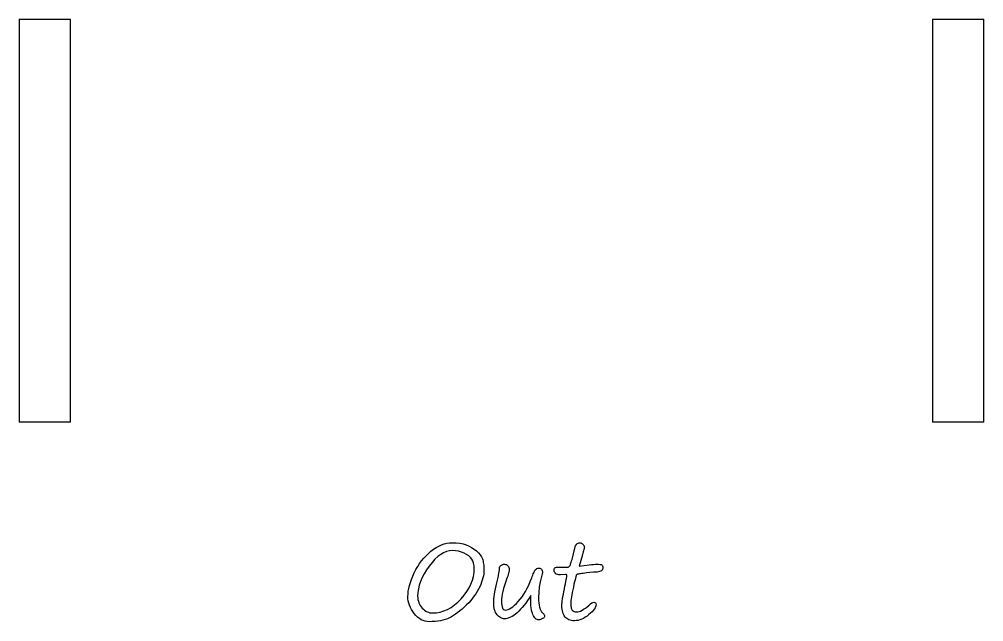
# Model space of a CAD drawing. Extents: x -1 to 642, y 135 to 438.
# Drawn here: x 616.23 to 636.26, y 325.4 to 337.92 of the extents above; entities that cross this region are included whole.
import ezdxf

# ---------------------------------------------------------------- set-up
doc = ezdxf.new("R2010")
doc.units = 0

msp = doc.modelspace()

# ---------------------------------------------------------------- linework, layer by layer
for p, q in [((616.229, 337.919), (616.229, 329.545)), ((616.229, 337.919), (617.29566, 337.919)), ((617.296, 329.545), (617.296, 337.919)), ((635.194, 337.919), (635.194, 329.545)), ((635.194, 337.919), (636.26066, 337.919)), ((636.261, 329.545), (636.261, 337.919)), ((617.296, 329.545), (616.22934, 329.545)), ((636.261, 329.545), (635.19434, 329.545)), ((624.832029, 326.907495), (624.886131, 326.943252)), ((624.886131, 326.943252), (624.940572, 326.972998)), ((624.940572, 326.972998), (624.995944, 326.997693)), ((624.995944, 326.997693), (625.051316, 327.016686)), ((625.051316, 327.016686), (625.107647, 327.0306)), ((625.107647, 327.0306), (625.164289, 327.038502)), ((625.164289, 327.038502), (625.22158, 327.041352)), ((625.22, 327.041), (625.304497, 327.03815)), ((625.304497, 327.03815), (625.381375, 327.030247)), ((625.381375, 327.030247), (625.450999, 327.016644)), ((625.450999, 327.016644), (625.513342, 326.997651)), ((625.513342, 326.997651), (625.570322, 326.973605)), ((625.570322, 326.973605), (625.624424, 326.945124)), ((625.624424, 326.945124), (625.675704, 326.911579)), ((627.740481, 326.811493), (627.768138, 326.927001)), ((627.769, 326.927), (627.776338, 326.953896)), ((627.776338, 326.953896), (627.784804, 326.97701)), ((627.784804, 326.97701), (627.795247, 326.996624)), ((627.795247, 326.996624), (627.806818, 327.012767)), ((627.806818, 327.012767), (627.820082, 327.0251)), ((627.820082, 327.0251), (627.83504, 327.033962)), ((627.83504, 327.033962), (627.851409, 327.039353)), ((627.851409, 327.039353), (627.869471, 327.041328)), ((627.869, 327.041), (627.890731, 327.038742)), ((627.890731, 327.038742), (627.90964, 327.032731)), ((627.90964, 327.032731), (627.926291, 327.022289)), ((627.926291, 327.022289), (627.94012, 327.007726)), ((627.94012, 327.007726), (627.951127, 326.991272)), ((627.951127, 326.991272), (627.959311, 326.975778)), ((627.959311, 326.975778), (627.964109, 326.960284)), ((627.963178, 326.930167), (627.959791, 326.916564)), ((627.966, 326.939989), (627.963178, 326.930167)), ((627.964109, 326.960284), (627.966931, 326.945722)), ((627.966, 326.946), (627.966, 326.939989)), ((624.630438, 326.721417), (624.677258, 326.772999)), ((624.677258, 326.772999), (624.726647, 326.821417)), ((624.726647, 326.821417), (624.778548, 326.866671)), ((624.778548, 326.866671), (624.832029, 326.907495)), ((624.922619, 326.753064), (624.862816, 326.697368)), ((624.98276, 326.798318), (624.922619, 326.753064)), ((625.042563, 326.83376), (624.98276, 326.798318)), ((625.102366, 326.858765), (625.042563, 326.83376)), ((625.162169, 326.873948), (625.102366, 326.858765)), ((625.222, 326.879), (625.162169, 326.873948)), ((625.288788, 326.875529), (625.222014, 326.878689)), ((625.352062, 326.865707), (625.288788, 326.875529)), ((625.411865, 326.849564), (625.352062, 326.865707)), ((625.468535, 326.827099), (625.411865, 326.849564)), ((625.519786, 326.800203), (625.468535, 326.827099)), ((625.563446, 326.770457), (625.519786, 326.800203)), ((625.599853, 326.738177), (625.563446, 326.770457)), ((625.628329, 326.703051), (625.599853, 326.738177)), ((625.675704, 326.911579), (625.723794, 326.87329)), ((625.723794, 326.87329), (625.766833, 326.832466)), ((625.766833, 326.832466), (625.80197, 326.791327)), ((625.80197, 326.791327), (625.829063, 326.749239)), ((625.829063, 326.749239), (625.848254, 326.706832)), ((627.709464, 326.694089), (627.740481, 326.811493)), ((627.925, 326.788), (627.857605, 326.555407)), ((627.933827, 326.821314), (627.923949, 326.787769)), ((627.942293, 326.851061), (627.933827, 326.821314)), ((627.949349, 326.876997), (627.942293, 326.851061)), ((627.955276, 326.898841), (627.949349, 326.876997)), ((627.959791, 326.916564), (627.955276, 326.898841)), ((624.467765, 326.48281), (624.504793, 326.547368)), ((624.504793, 326.547368), (624.54405, 326.608444)), ((624.54405, 326.608444), (624.586129, 326.666672)), ((624.586129, 326.666672), (624.630438, 326.721417)), ((624.742872, 326.556228), (624.686851, 326.475849)), ((624.802675, 326.631864), (624.742872, 326.556228)), ((624.862816, 326.697368), (624.802675, 326.631864)), ((625.65006, 326.663176), (625.628329, 326.703051)), ((625.665582, 326.616973), (625.65006, 326.663176)), ((625.674896, 326.563811), (625.665582, 326.616973)), ((625.678, 326.504), (625.674896, 326.563811)), ((625.848254, 326.706832), (625.855592, 326.684367)), ((625.855592, 326.684367), (625.861801, 326.660012)), ((625.861801, 326.660012), (625.867163, 326.633116)), ((625.867163, 326.633116), (625.871679, 326.604318)), ((625.871679, 326.604318), (625.875065, 326.573304)), ((625.875065, 326.573304), (625.877888, 326.540395)), ((625.877888, 326.540395), (625.877888, 326.50495)), ((626.203751, 326.506252), (626.203751, 326.531257)), ((626.204, 326.531), (626.212467, 326.546183)), ((626.212467, 326.546183), (626.222344, 326.559166)), ((626.222344, 326.559166), (626.233069, 326.570229)), ((626.233069, 326.570229), (626.245204, 326.579091)), ((626.245204, 326.579091), (626.258469, 326.586061)), ((626.258469, 326.586061), (626.27258, 326.591113)), ((626.27258, 326.591113), (626.288102, 326.594274)), ((626.288102, 326.594274), (626.304471, 326.595121)), ((626.305, 326.595), (626.327295, 326.593024)), ((626.327295, 326.593024), (626.347051, 326.587013)), ((626.347051, 326.587013), (626.364549, 326.576881)), ((626.364549, 326.576881), (626.379507, 326.562968)), ((626.379507, 326.562968), (626.391924, 326.547135)), ((626.391924, 326.547135), (626.400391, 326.530682)), ((626.400391, 326.530682), (626.405753, 326.514228)), ((627.352958, 326.520309), (627.361424, 326.526631)), ((627.361424, 326.526631), (627.372149, 326.531061)), ((627.372149, 326.531061), (627.385131, 326.533912)), ((627.385131, 326.533912), (627.399807, 326.534759)), ((627.401, 326.535), (627.62, 326.535)), ((627.62, 326.535), (627.630724, 326.536129)), ((627.630724, 326.536129), (627.641167, 326.539939)), ((627.641167, 326.539939), (627.650762, 326.546571)), ((627.650762, 326.546571), (627.659511, 326.555433)), ((627.659511, 326.555433), (627.664027, 326.562093)), ((627.664027, 326.562093), (627.669107, 326.571915)), ((627.669107, 326.571915), (627.674751, 326.584558)), ((627.674751, 326.584558), (627.680678, 326.600391)), ((627.680678, 326.600391), (627.686887, 326.619384)), ((627.686887, 326.619384), (627.693942, 326.641228)), ((627.693942, 326.641228), (627.701562, 326.666233)), ((627.701562, 326.666233), (627.709464, 326.694089)), ((627.857, 326.555), (627.964583, 326.567333)), ((627.964583, 326.567333), (628.065223, 326.581585)), ((628.065, 326.582), (628.11151, 326.588011)), ((628.11151, 326.588011), (628.153589, 326.592442)), ((628.153589, 326.592442), (628.191887, 326.594982)), ((628.191887, 326.594982), (628.226064, 326.595829)), ((628.226, 326.595), (628.263028, 326.594153)), ((628.263028, 326.594153), (628.292774, 326.591303)), ((628.292774, 326.591303), (628.314505, 326.586562)), ((628.314505, 326.586562), (628.32918, 326.579901)), ((628.32918, 326.579901), (628.338776, 326.571039)), ((628.338776, 326.571039), (628.345549, 326.559327)), ((628.345549, 326.559327), (628.349783, 326.544764)), ((628.351, 326.528), (628.348178, 326.507426)), ((628.349783, 326.544764), (628.349783, 326.527351)), ((624.376071, 326.280911), (624.4026, 326.347366)), ((624.4026, 326.347366), (624.433588, 326.415404)), ((624.433588, 326.415404), (624.467765, 326.48281)), ((624.638139, 326.396104), (624.596991, 326.317305)), ((624.686851, 326.475849), (624.638139, 326.396104)), ((625.639991, 326.261165), (625.661158, 326.341229)), ((625.661158, 326.341229), (625.673858, 326.422241)), ((625.673858, 326.422241), (625.678091, 326.50452)), ((625.868711, 326.352179), (625.858833, 326.310404)), ((625.875767, 326.392367), (625.868711, 326.352179)), ((625.88, 326.430975), (625.875767, 326.392367)), ((625.877888, 326.50495), (625.877888, 326.467609)), ((625.88, 326.468), (625.88, 326.430975)), ((626.173271, 326.316695), (626.182867, 326.362898)), ((626.182867, 326.362898), (626.190487, 326.405301)), ((626.190487, 326.405301), (626.196413, 326.442961)), ((626.196413, 326.442961), (626.200929, 326.476822)), ((626.200929, 326.476822), (626.203751, 326.506252)), ((626.375956, 326.349269), (626.364667, 326.317623)), ((626.385833, 326.379015), (626.375956, 326.349269)), ((626.393736, 326.40687), (626.385833, 326.379015)), ((626.399662, 326.432496), (626.393736, 326.40687)), ((626.404178, 326.456231), (626.399662, 326.432496)), ((626.407, 326.478075), (626.404178, 326.456231)), ((626.405753, 326.514228), (626.408575, 326.497125)), ((626.407, 326.498), (626.407, 326.478075)), ((626.873, 326.312), (626.884007, 326.342065)), ((626.884007, 326.342065), (626.894449, 326.369582)), ((626.894449, 326.369582), (626.904327, 326.394276)), ((626.904327, 326.394276), (626.913922, 326.41612)), ((626.913922, 326.41612), (626.922671, 326.435424)), ((626.922671, 326.435424), (626.930856, 326.451878)), ((626.930856, 326.451878), (626.938758, 326.465481)), ((626.938758, 326.465481), (626.946096, 326.476233)), ((626.946096, 326.476233), (626.961618, 326.492997)), ((626.961618, 326.492997), (626.97968, 326.50471)), ((626.97968, 326.50471), (627, 326.511991)), ((627, 326.511991), (627.02286, 326.514249)), ((627.023, 326.514), (627.040216, 326.512307)), ((627.040216, 326.512307), (627.054891, 326.507876)), ((627.076, 326.342), (627.049189, 326.227759)), ((627.054891, 326.507876), (627.067591, 326.500594)), ((627.067591, 326.500594), (627.077751, 326.490152)), ((627.085122, 326.37153), (627.076656, 326.3421)), ((627.077751, 326.490152), (627.085653, 326.476549)), ((627.091613, 326.393995), (627.085122, 326.37153)), ((627.085653, 326.476549), (627.091298, 326.460406)), ((627.091298, 326.460406), (627.094402, 326.441102)), ((627.095, 326.409828), (627.091613, 326.393995)), ((627.094402, 326.441102), (627.094402, 326.418637)), ((627.095, 326.419), (627.095, 326.409828)), ((627.340799, 326.452248), (627.337976, 326.476293)), ((627.338, 326.489914), (627.340822, 326.501626)), ((627.338, 326.476), (627.338, 326.489914)), ((627.346725, 326.431053), (627.340799, 326.452248)), ((627.340822, 326.501626), (627.345902, 326.511757)), ((627.345902, 326.511757), (627.352958, 326.520309)), ((627.357167, 326.41333), (627.346725, 326.431053)), ((627.371279, 326.399077), (627.357167, 326.41333)), ((627.389905, 326.387676), (627.371279, 326.399077)), ((627.412483, 326.379435), (627.389905, 326.387676)), ((627.439294, 326.374693), (627.412483, 326.379435)), ((627.47, 326.373), (627.439294, 326.374693)), ((627.577, 326.382), (627.470038, 326.372179)), ((627.58676, 326.381494), (627.576036, 326.382341)), ((627.594662, 326.378333), (627.58676, 326.381494)), ((627.599178, 326.373281), (627.594662, 326.378333)), ((627.59518, 326.303887), (627.598849, 326.330472)), ((627.598849, 326.330472), (627.601671, 326.351046)), ((627.602, 326.366), (627.599178, 326.373281)), ((627.601671, 326.351046), (627.601671, 326.365919)), ((627.788153, 326.335887), (627.780816, 326.307406)), ((627.79408, 326.357082), (627.788153, 326.335887)), ((627.798878, 326.370685), (627.79408, 326.357082)), ((627.801982, 326.377346), (627.798878, 326.370685)), ((627.806498, 326.380196), (627.801982, 326.377346)), ((627.814682, 326.383357), (627.806498, 326.380196)), ((627.826818, 326.386828), (627.814682, 326.383357)), ((627.84234, 326.3903), (627.826818, 326.386828)), ((627.862095, 326.393771), (627.84234, 326.3903)), ((627.885238, 326.397553), (627.862095, 326.393771)), ((627.912613, 326.401673), (627.885238, 326.397553)), ((627.943291, 326.405794), (627.912613, 326.401673)), ((628.010403, 326.414006), (627.943291, 326.405794)), ((628.080648, 326.421288), (628.010403, 326.414006)), ((628.153744, 326.42761), (628.080648, 326.421288)), ((628.23, 326.433), (628.153744, 326.42761)), ((628.257302, 326.43687), (628.228798, 326.43371)), ((628.281856, 326.442571), (628.257302, 326.43687)), ((628.302458, 326.450474), (628.281856, 326.442571)), ((628.319673, 326.461226), (628.302458, 326.450474)), ((628.332938, 326.474209), (628.319673, 326.461226)), ((628.342533, 326.489703), (628.332938, 326.474209)), ((628.348178, 326.507426), (628.342533, 326.489703)), ((624.320191, 326.093569), (624.334584, 326.154013)), ((624.334584, 326.154013), (624.353211, 326.216672)), ((624.353211, 326.216672), (624.376071, 326.280911)), ((624.536878, 326.161293), (624.518251, 326.08408)), ((624.563125, 326.238825), (624.536878, 326.161293)), ((624.596991, 326.317305), (624.563125, 326.238825)), ((625.572258, 326.104521), (625.610556, 326.182369)), ((625.610556, 326.182369), (625.639991, 326.261165)), ((625.792511, 326.128126), (625.769087, 326.079711)), ((625.813113, 326.175912), (625.792511, 326.128126)), ((625.831176, 326.22243), (625.813113, 326.175912)), ((625.846416, 326.26705), (625.831176, 326.22243)), ((625.858833, 326.310404), (625.846416, 326.26705)), ((626.119407, 326.083126), (626.132671, 326.14515)), ((626.132671, 326.14515), (626.148193, 326.211292)), ((626.149, 326.211), (626.161982, 326.266062)), ((626.161982, 326.266062), (626.173271, 326.316695)), ((626.304433, 326.152938), (626.286371, 326.09123)), ((626.325882, 326.216861), (626.304433, 326.152938)), ((626.351, 326.283), (626.325882, 326.216861)), ((626.364667, 326.317623), (626.351684, 326.283762)), ((626.779712, 326.095569), (626.812309, 326.163607)), ((626.812309, 326.163607), (626.843325, 326.236076)), ((626.843325, 326.236076), (626.873071, 326.312657)), ((627.049189, 326.227759), (627.03028, 326.116682)), ((627.552, 326.083), (627.563853, 326.139013)), ((627.563853, 326.139013), (627.574013, 326.189014)), ((627.574013, 326.189014), (627.58248, 326.233317)), ((627.58248, 326.233317), (627.589818, 326.271609)), ((627.589818, 326.271609), (627.59518, 326.303887)), ((627.750053, 326.177976), (627.737071, 326.120067)), ((627.761907, 326.228293), (627.750053, 326.177976)), ((627.772067, 326.271648), (627.761907, 326.228293)), ((627.780816, 326.307406), (627.772067, 326.271648)), ((624.30281, 325.877594), (624.299988, 325.923164)), ((624.301, 325.923), (624.303822, 325.978064)), ((624.303822, 325.978064), (624.309749, 326.034709)), ((624.309749, 326.034709), (624.320191, 326.093569)), ((624.503, 325.932), (624.505822, 325.895924)), ((624.507245, 326.007812), (624.503294, 325.932179)), ((624.518251, 326.08408), (624.507245, 326.007812)), ((625.407723, 325.877939), (625.470997, 325.952304)), ((625.470997, 325.952304), (625.526058, 326.027937)), ((625.526058, 326.027937), (625.572258, 326.104521)), ((625.679905, 325.936356), (625.644147, 325.888886)), ((625.712812, 325.983823), (625.679905, 325.936356)), ((625.742558, 326.031609), (625.712812, 325.983823)), ((625.769087, 326.079711), (625.742558, 326.031609)), ((626.086104, 325.87648), (626.091184, 325.921735)), ((626.091184, 325.921735), (626.098522, 325.971417)), ((626.098522, 325.971417), (626.108118, 326.025214)), ((626.108118, 326.025214), (626.119407, 326.083126)), ((626.251658, 325.920977), (626.246578, 325.869076)), ((626.259842, 325.975406), (626.251658, 325.920977)), ((626.271413, 326.032051), (626.259842, 325.975406)), ((626.286371, 326.09123), (626.271413, 326.032051)), ((626.673089, 325.917405), (626.710116, 325.97247)), ((626.710116, 325.97247), (626.745535, 326.031962)), ((626.745535, 326.031962), (626.779712, 326.095569)), ((626.852, 325.949), (626.817513, 325.892355)), ((626.851, 325.931413), (626.851, 325.949137)), ((626.851, 325.914), (626.851, 325.931413)), ((627.018427, 326.009088), (627.014476, 325.904341)), ((627.03028, 326.116682), (627.018427, 326.009088)), ((627.5137, 325.876987), (627.520756, 325.922555)), ((627.520756, 325.922555), (627.529504, 325.971924)), ((627.529504, 325.971924), (627.539947, 326.025405)), ((627.539947, 326.025405), (627.552082, 326.082682)), ((627.703769, 325.95994), (627.695867, 325.917217)), ((627.713082, 326.008039), (627.703769, 325.95994)), ((627.724089, 326.061204), (627.713082, 326.008039)), ((627.737071, 326.120067), (627.724089, 326.061204)), ((624.308737, 325.832659), (624.30281, 325.877594)), ((624.319179, 325.788039), (624.308737, 325.832659)), ((624.334137, 325.743736), (624.319179, 325.788039)), ((624.352763, 325.699746), (624.334137, 325.743736)), ((624.505822, 325.895924), (624.510338, 325.861114)), ((624.510338, 325.861114), (624.517676, 325.827885)), ((624.517676, 325.827885), (624.527836, 325.795924)), ((624.527836, 325.795924), (624.5411, 325.765545)), ((624.5411, 325.765545), (624.557187, 325.736748)), ((624.557187, 325.736748), (624.576096, 325.709231)), ((625.19758, 325.698192), (625.269434, 325.748825)), ((625.269434, 325.748825), (625.339369, 325.80895)), ((625.339369, 325.80895), (625.407723, 325.877939)), ((625.518191, 325.749014), (625.471992, 325.704392)), ((625.563121, 325.795217), (625.518191, 325.749014)), ((625.6052, 325.842052), (625.563121, 325.795217)), ((625.644147, 325.888886), (625.6052, 325.842052)), ((626.083, 325.835025), (626.086104, 325.87648)), ((626.083, 325.798), (626.083, 325.835025)), ((626.083407, 325.755784), (626.083407, 325.797239)), ((626.086794, 325.717176), (626.083407, 325.755784)), ((626.246578, 325.869076), (626.243756, 325.819394)), ((626.245, 325.82), (626.245, 325.778544)), ((626.245, 325.778544), (626.248951, 325.742784)), ((626.248951, 325.742784), (626.255724, 325.712722)), ((626.48067, 325.712975), (626.516738, 325.743353)), ((626.516738, 325.743353), (626.554725, 325.779114)), ((626.554725, 325.779114), (626.594603, 325.820569)), ((626.594603, 325.820569), (626.634481, 325.866772)), ((626.634481, 325.866772), (626.673089, 325.917405)), ((626.712441, 325.74267), (626.676994, 325.699315)), ((626.747578, 325.789189), (626.712441, 325.74267)), ((626.782686, 325.83919), (626.747578, 325.789189)), ((626.817513, 325.892355), (626.782686, 325.83919)), ((626.851, 325.879), (626.851, 325.914)), ((626.851207, 325.826224), (626.851207, 325.878754)), ((626.854029, 325.777171), (626.851207, 325.826224)), ((626.857416, 325.731604), (626.854029, 325.777171)), ((626.862496, 325.688881), (626.857416, 325.731604)), ((627.014, 325.905), (627.014, 325.845824)), ((627.014, 325.845824), (627.017951, 325.792343)), ((627.017951, 325.792343), (627.024724, 325.743925)), ((627.024724, 325.743925), (627.033473, 325.701202)), ((627.501, 325.763062), (627.503822, 325.797239)), ((627.501, 325.733), (627.501, 325.763062)), ((627.501303, 325.695532), (627.501303, 325.733507)), ((627.503822, 325.797239), (627.508056, 325.835215)), ((627.508056, 325.835215), (627.5137, 325.876987)), ((627.685707, 325.84823), (627.682885, 325.821645)), ((627.682885, 325.821645), (627.682885, 325.80045)), ((627.683, 325.801), (627.683, 325.772518)), ((627.683, 325.772518), (627.683, 325.746582)), ((627.683, 325.746582), (627.685822, 325.722847)), ((627.68994, 325.879876), (627.685707, 325.84823)), ((627.685822, 325.722847), (627.689209, 325.701963)), ((627.695867, 325.917217), (627.68994, 325.879876)), ((628.024972, 325.713202), (628.065161, 325.746747)), ((628.065, 325.747), (628.095085, 325.772626)), ((628.095085, 325.772626), (628.121332, 325.791309)), ((628.121332, 325.791309), (628.144192, 325.802062)), ((628.144192, 325.802062), (628.1631, 325.805872)), ((628.163, 325.806), (628.18332, 325.802839)), ((628.18332, 325.802839), (628.197995, 325.793356)), ((628.197995, 325.793356), (628.206462, 325.777213)), ((628.206178, 325.734116), (628.199122, 325.711961)), ((628.209, 325.755), (628.206178, 325.734116)), ((628.206462, 325.777213), (628.209284, 325.755059)), ((624.375906, 325.656394), (624.352763, 325.699746)), ((624.402999, 325.613355), (624.375906, 325.656394)), ((624.434325, 325.570632), (624.402999, 325.613355)), ((624.468503, 325.53076), (624.434325, 325.570632)), ((624.503611, 325.496583), (624.468503, 325.53076)), ((624.576096, 325.709231), (624.598391, 325.683295)), ((624.598391, 325.683295), (624.62238, 325.65956)), ((624.62238, 325.65956), (624.647215, 325.639296)), ((624.647215, 325.639296), (624.67318, 325.621883)), ((624.67318, 325.621883), (624.699991, 325.60797)), ((624.699991, 325.60797), (624.727366, 325.596907)), ((624.727366, 325.596907), (624.755843, 325.589004)), ((624.755843, 325.589004), (624.785589, 325.584263)), ((624.785589, 325.584263), (624.815984, 325.58257)), ((624.815, 325.583), (624.894728, 325.587741)), ((624.894728, 325.587741), (624.972903, 325.601344)), ((624.972903, 325.601344), (625.049498, 325.624458)), ((625.049498, 325.624458), (625.124485, 325.656736)), ((625.124485, 325.656736), (625.19758, 325.698192)), ((625.249516, 325.529711), (625.207098, 325.504706)), ((625.292865, 325.55819), (625.249516, 325.529711)), ((625.336864, 325.590151), (625.292865, 325.55819)), ((625.381173, 325.624963), (625.336864, 325.590151)), ((625.426102, 325.662937), (625.381173, 325.624963)), ((625.471992, 325.704392), (625.426102, 325.662937)), ((626.092438, 325.681099), (626.086794, 325.717176)), ((626.10034, 325.64787), (626.092438, 325.681099)), ((626.110782, 325.617492), (626.10034, 325.64787)), ((626.123482, 325.589975), (626.110782, 325.617492)), ((626.13844, 325.565281), (626.123482, 325.589975)), ((626.155938, 325.543127), (626.13844, 325.565281)), ((626.174282, 325.523823), (626.155938, 325.543127)), ((626.192627, 325.507059), (626.174282, 325.523823)), ((626.255724, 325.712722), (626.264473, 325.687717)), ((626.264473, 325.687717), (626.276044, 325.668413)), ((626.276044, 325.668413), (626.289873, 325.65481)), ((626.289873, 325.65481), (626.306524, 325.646597)), ((626.306524, 325.646597), (626.325716, 325.643747)), ((626.327, 325.644), (626.354093, 325.64685)), ((626.354093, 325.64685), (626.38288, 325.655063)), ((626.38288, 325.655063), (626.413896, 325.668666)), ((626.413896, 325.668666), (626.446493, 325.688281)), ((626.446493, 325.688281), (626.48067, 325.712975)), ((626.498827, 325.533191), (626.46434, 325.511037)), ((626.533964, 325.559127), (626.498827, 325.533191)), ((626.569722, 325.588873), (626.533964, 325.559127)), ((626.60579, 325.622418), (626.569722, 325.588873)), ((626.641547, 325.659127), (626.60579, 325.622418)), ((626.676994, 325.699315), (626.641547, 325.659127)), ((626.869269, 325.649641), (626.862496, 325.688881)), ((626.877171, 325.613881), (626.869269, 325.649641)), ((626.886202, 325.581287), (626.877171, 325.613881)), ((626.896927, 325.551857), (626.886202, 325.581287)), ((626.909062, 325.525921), (626.896927, 325.551857)), ((626.922044, 325.503456), (626.909062, 325.525921)), ((627.033473, 325.701202), (627.045327, 325.663861)), ((627.045327, 325.663861), (627.059156, 325.632215)), ((627.059156, 325.632215), (627.076089, 325.60563)), ((627.076089, 325.60563), (627.09528, 325.584746)), ((627.097, 325.584), (627.115627, 325.565006)), ((627.115627, 325.565006), (627.128891, 325.548242)), ((627.128891, 325.548242), (627.137076, 325.533059)), ((627.139, 325.52), (627.136178, 325.505437)), ((627.137076, 325.533059), (627.139898, 325.519766)), ((627.504408, 325.660087), (627.501303, 325.695532)), ((627.509488, 325.627177), (627.504408, 325.660087)), ((627.516543, 325.596796), (627.509488, 325.627177)), ((627.525857, 325.56863), (627.516543, 325.596796)), ((627.536863, 325.543005), (627.525857, 325.56863)), ((627.549845, 325.519891), (627.536863, 325.543005)), ((627.689209, 325.701963), (627.693442, 325.683308)), ((627.693442, 325.683308), (627.698804, 325.667165)), ((627.698804, 325.667165), (627.705013, 325.653562)), ((627.705013, 325.653562), (627.712351, 325.642498)), ((627.712351, 325.642498), (627.730131, 325.625396)), ((627.730131, 325.625396), (627.75158, 325.613063)), ((627.75158, 325.613063), (627.77698, 325.605781)), ((627.77698, 325.605781), (627.806416, 325.603241)), ((627.808, 325.603), (627.832271, 325.605258)), ((627.832271, 325.605258), (627.858518, 325.611918)), ((627.858518, 325.611918), (627.887333, 325.62332)), ((627.887333, 325.62332), (627.918349, 325.639153)), ((627.918349, 325.639153), (627.951566, 325.659078)), ((627.951566, 325.659078), (627.987324, 325.683772)), ((627.987324, 325.683772), (628.024972, 325.713202)), ((628.060608, 325.548027), (628.02358, 325.518281)), ((628.095095, 325.57904), (628.060608, 325.548027)), ((628.12518, 325.60847), (628.095095, 325.57904)), ((628.150862, 325.636636), (628.12518, 325.60847)), ((628.171464, 325.663221), (628.150862, 325.636636)), ((628.187551, 325.688226), (628.171464, 325.663221)), ((628.199122, 325.711961), (628.187551, 325.688226)), ((624.540018, 325.467153), (624.503611, 325.496583)), ((624.577666, 325.443418), (624.540018, 325.467153)), ((624.616584, 325.424735), (624.577666, 325.443418)), ((624.656462, 325.411753), (624.616584, 325.424735)), ((624.69761, 325.40354), (624.656462, 325.411753)), ((624.74, 325.401), (624.69761, 325.40354)), ((624.803634, 325.402175), (624.740642, 325.401046)), ((624.863747, 325.405985), (624.803634, 325.402175)), ((624.921348, 325.412306), (624.863747, 325.405985)), ((624.975789, 325.421479), (624.921348, 325.412306)), ((625.027351, 325.43288), (624.975789, 325.421479)), ((625.076091, 325.446794), (625.027351, 325.43288)), ((625.12198, 325.463558), (625.076091, 325.446794)), ((625.165019, 325.482551), (625.12198, 325.463558)), ((625.207098, 325.504706), (625.165019, 325.482551)), ((626.210971, 325.493145), (626.192627, 325.507059)), ((626.229033, 325.481433), (626.210971, 325.493145)), ((626.247096, 325.472571), (626.229033, 325.481433)), ((626.265158, 325.465939), (626.247096, 325.472571)), ((626.28322, 325.462129), (626.265158, 325.465939)), ((626.301, 325.461), (626.28322, 325.462129)), ((626.332683, 325.463256), (626.301357, 325.461281)), ((626.364659, 325.469268), (626.332683, 325.463256)), ((626.397256, 325.4794), (626.364659, 325.469268)), ((626.430473, 325.493313), (626.397256, 325.4794)), ((626.46434, 325.511037), (626.430473, 325.493313)), ((626.935591, 325.484462), (626.922044, 325.503456)), ((626.950549, 325.468968), (626.935591, 325.484462)), ((626.966071, 325.456635), (626.950549, 325.468968)), ((626.98244, 325.448084), (626.966071, 325.456635)), ((626.999656, 325.442693), (626.98244, 325.448084)), ((627.018, 325.441), (626.999656, 325.442693)), ((627.035424, 325.442502), (627.017362, 325.440808)), ((627.054616, 325.447243), (627.035424, 325.442502)), ((627.074653, 325.454835), (627.054616, 325.447243)), ((627.09582, 325.465588), (627.074653, 325.454835)), ((627.114729, 325.478231), (627.09582, 325.465588)), ((627.128276, 325.491524), (627.114729, 325.478231)), ((627.136178, 325.505437), (627.128276, 325.491524)), ((627.565085, 325.499006), (627.549845, 325.519891)), ((627.582301, 325.480662), (627.565085, 325.499006)), ((627.601492, 325.464829), (627.582301, 325.480662)), ((627.622659, 325.451226), (627.601492, 325.464829)), ((627.645801, 325.440473), (627.622659, 325.451226)), ((627.671201, 325.431922), (627.645801, 325.440473)), ((627.698576, 325.4256), (627.671201, 325.431922)), ((627.727673, 325.422129), (627.698576, 325.4256)), ((627.759, 325.421), (627.727673, 325.422129)), ((627.796363, 325.423031), (627.757755, 325.421055)), ((627.834971, 325.429042), (627.796363, 325.423031)), ((627.872958, 325.438863), (627.834971, 325.429042)), ((627.910917, 325.452777), (627.872958, 325.438863)), ((627.948904, 325.470811), (627.910917, 325.452777)), ((627.986242, 325.492655), (627.948904, 325.470811)), ((628.02358, 325.518281), (627.986242, 325.492655))]:
    msp.add_line(p, q)

doc.saveas('drawing.dxf')
